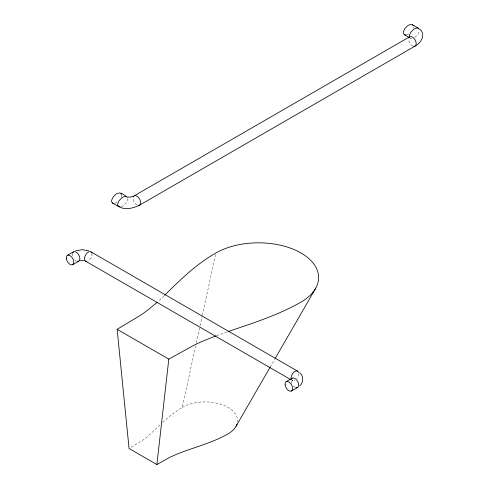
<?xml version="1.0" encoding="UTF-8"?>
<svg xmlns="http://www.w3.org/2000/svg" width="489" height="489" viewBox="0 0 489 489"><rect width="100%" height="100%" fill="white"/><g stroke="black" fill="none" stroke-linecap="round" stroke-linejoin="round"><path stroke-width="0.37" stroke-dasharray="2.44 1.83" d="M162.654 422.362L172.256 414.085L182.238 407.392L196.156 343.559M196.321 342.813L199.879 326.487M200.044 325.741L202.146 316.096M202.305 315.35L215.576 254.482M413.229 28.117L413.339 27.647A4.059 2.347 -60 0 0 413.425 26.797M121.339 197.049L121.608 196.077A4.059 2.347 -60 0 0 121.675 194.848M270.203 367.068L274.763 359.171M159.995 424.923L147.696 436.445A113.155 65.33 0 0 1 141.798 440.827L130.16 447.863M164.139 295.802L158.357 301.248M121.315 206.682L121.785 206.505A9.505 5.489 -60 0 0 123.625 205.441L126.29 202.697L127.684 199.585A4.059 2.347 -60 0 0 127.684 197.99M216.548 335.662L227.324 331.848M406.5 34.878L407.441 34.566A9.505 5.489 -60 0 0 408.816 33.827M114.762 203.308L115.71 202.996A9.505 5.489 -60 0 0 117.549 201.933M412.111 38.472L410.198 38.081L410.674 38.429L410.149 37.873L410.43 38.24M291.964 380.277L292.801 380.864L291.964 380.277A5.373 3.099 -60 0 0 294.916 380.197M292.801 380.864L292.141 380.112L292.361 380.515M182.238 407.392A32.396 18.704 0 0 1 218.571 403.596A32.396 18.704 0 0 1 237.471 421.909M136.889 204.879A5.373 3.099 60 0 1 133.155 197.538M412.753 45.984A5.373 3.099 60 0 1 408.676 38.466M414.892 37.335A9.505 5.489 -60 0 0 415.363 37.011L418.022 34.267L419.421 31.155A4.059 2.347 -60 0 0 419.483 30.709M295.252 387.392A5.373 3.099 60 0 1 292.838 385.301M291.731 383.394A5.373 3.099 60 0 1 291.132 380.253M298.712 373.62A5.373 3.099 -60 0 1 296.994 378.284M92.005 253.553A5.373 3.099 -60 0 1 87.928 261.071M76.455 261.071A5.373 3.099 60 0 1 74.713 259.775M72.58 256.083A5.373 3.099 60 0 1 72.378 253.553"/><path stroke-width="0.73" d="M157.403 302.123L148.956 309.158A209.463 120.936 0 0 1 140.789 315.087L117.14 329.317L129.059 448.492L156.877 464.55L168.797 359.146L193.455 345.491A209.463 120.936 0 0 1 203.724 340.772L215.9 335.9M236.022 426.292L270.203 367.068M275.142 358.51L315.778 288.1M299.665 385.968C303.736 382.673 303.736 375.968 299.665 372.673M164.628 295.325C180.319 279.647 196.45 263.987 215.9 252.996A60.165 34.737 0 0 1 300.992 252.996A60.165 34.737 0 0 1 300.992 302.123C278.119 315.209 252.85 323.137 228.033 331.603M156.877 464.55L168.509 458.016A113.515 65.538 0 0 1 177.745 453.792C194.506 447.142 212.33 442.924 228.057 433.847A32.396 18.704 0 0 0 236.982 424.097M134.2 195.838L409.727 36.767M67.348 255.362L73.429 251.853M72.72 264.665L78.802 261.157M286.151 381.689L292.226 378.174M291.523 390.992L297.599 387.484M133.295 196.291L130.013 197.11L127.855 197.03M75.709 250.839L82.189 249.683L88.674 250.839M79.945 260.692L84.438 260.692M406.035 34.963L404.427 34.756L403.382 33.393A4.059 2.347 -60 0 1 403.382 31.797L404.782 28.686L407.441 25.941A9.505 5.489 -60 0 1 409.281 24.878L411.133 24.45L412.294 24.688L418.676 28.38L419.421 29.554M113.858 203.424L112.391 203.002L111.651 201.823A4.059 2.347 -60 0 1 111.651 200.227L113.045 197.116L115.71 194.371A9.505 5.489 -60 0 1 117.549 193.308C121.205 191.786 124.652 195.478 127.415 197.33M119.933 206.933L118.772 206.694L112.391 203.002M418.37 28.197L417.209 27.959L415.363 28.386A9.505 5.489 -60 0 0 413.517 29.45L410.858 32.195L409.458 35.306A4.059 2.347 -60 0 0 409.458 36.901L409.568 37.25M126.639 196.627L125.477 196.389L123.625 196.816A9.505 5.489 -60 0 0 121.785 197.88L119.127 200.624L117.727 203.736A4.059 2.347 -60 0 0 117.727 205.337C123.057 210.985 133.35 208.326 139.573 205.142L415.1 46.07C420.901 43.307 425.907 34.78 420.192 29.511M90.954 251.853L297.599 371.157M85.581 261.157L290.906 379.702M117.14 329.317L168.797 359.146M404.122 34.566L409.232 37.525M412.6 24.872L413.229 25.703M120.869 193.302L121.339 193.821M121.498 194.133L121.608 194.481M133.356 196.835A5.373 3.099 60 0 1 139.573 198.937A5.373 3.099 60 0 1 138.283 205.374M408.883 37.763A5.373 3.099 60 0 1 415.1 39.866A5.373 3.099 60 0 1 413.81 46.302M291.383 379.177A5.373 3.099 60 0 1 297.728 381.512A5.373 3.099 60 0 1 295.961 387.649M291.261 379.128A5.373 3.099 -60 0 1 293.871 372.196A5.373 3.099 -60 0 1 298.565 372.496M86.871 261.395A5.373 3.099 -60 0 1 85.716 254.726A5.373 3.099 -60 0 1 91.92 253.192M72.464 253.192A5.373 3.099 60 0 1 78.662 254.726A5.373 3.099 60 0 1 77.513 261.395M285.087 384.861A5.373 3.099 60 0 0 291.23 391.127A5.373 3.099 60 0 0 290.191 383.028A5.373 3.099 60 0 0 285.087 384.861M66.284 258.54A5.373 3.099 60 0 0 72.427 264.806A5.373 3.099 60 0 0 71.394 256.701A5.373 3.099 60 0 0 66.284 258.54"/></g></svg>
